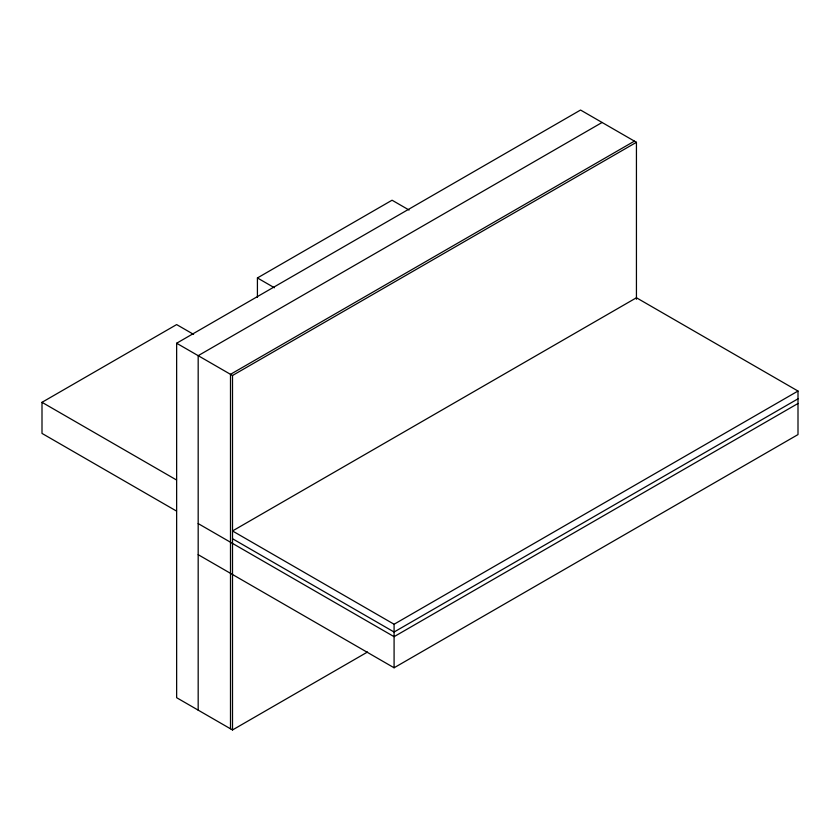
<?xml version="1.0" encoding="UTF-8"?>
<svg xmlns="http://www.w3.org/2000/svg" width="840" height="840" viewBox="0 0 840 840"><rect width="100%" height="100%" fill="white"/><g stroke="black" fill="none" stroke-linecap="round" stroke-linejoin="round"><path stroke-width="1.26" d="M176.505 511.067L42 433.409L42 402.318L176.642 324.587L193.599 334.373M257.418 297.381L257.418 277.945L392.06 200.214L409.07 210.032M367.531 652.008L232.512 729.96L176.642 697.704L176.642 343.235L580.555 110.04L636.437 142.296L636.437 299.26M602.101 122.472L198.177 355.677L198.177 710.147M634.41 141.131L230.496 374.325L230.496 728.795M176.642 343.235L232.512 375.491L636.437 142.296M798 391.041L636.437 297.759L232.512 530.964L394.086 624.246L798 391.041L798 434.574L394.086 667.779L198.177 554.673M798 398.822L394.086 632.016L232.512 538.734M798 403.483L394.086 636.678L198.177 523.582M257.418 277.945L274.428 287.763M42 402.318L176.505 479.976M394.086 624.246L394.086 667.779M232.512 375.491L232.512 729.96"/></g></svg>
